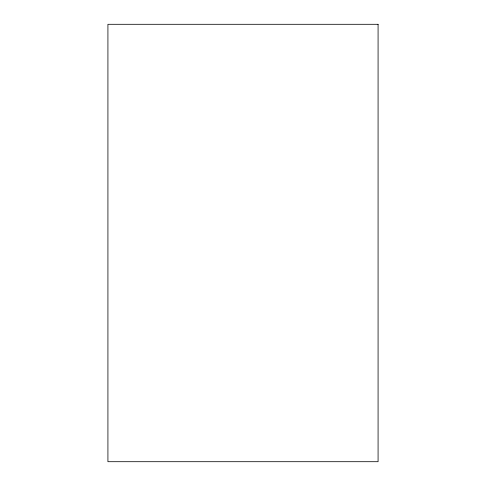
<?xml version="1.0" encoding="UTF-8"?>
<svg xmlns="http://www.w3.org/2000/svg" width="486" height="486" viewBox="0 0 486 486"><rect width="100%" height="100%" fill="white"/><g stroke="black" fill="none" stroke-linecap="round" stroke-linejoin="round"><path stroke-width="0.73" d="M378.078 24.3L107.922 24.3L107.922 461.7L378.078 461.7L378.078 24.3"/></g></svg>
